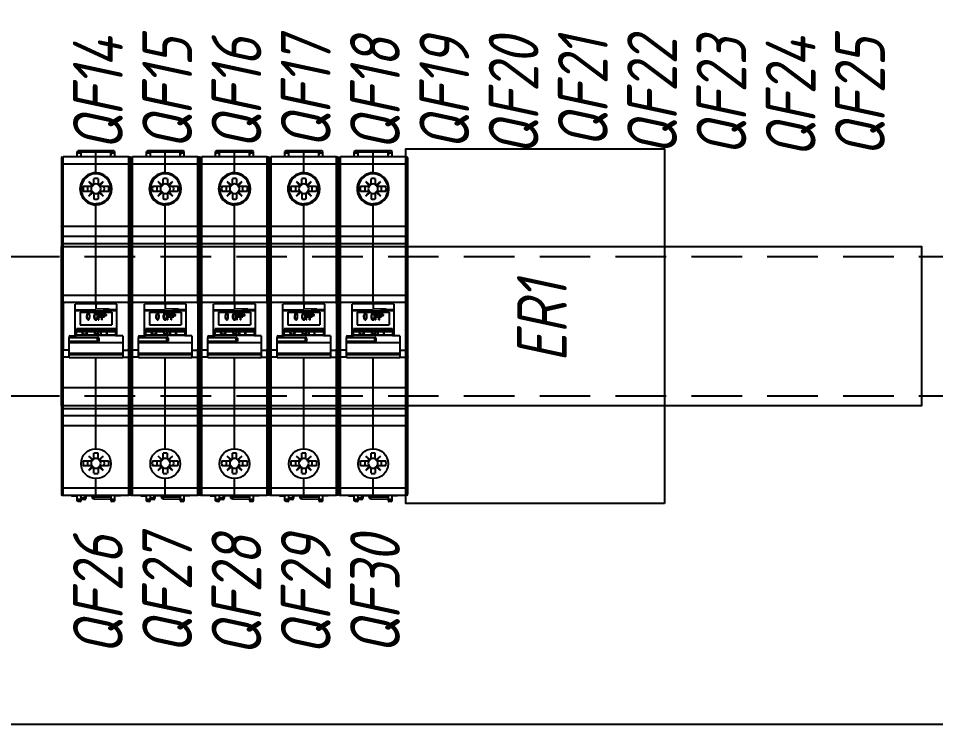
# Model space of a CAD drawing. Header units: millimetres. Extents: x -2573 to 1068, y -1220 to 2800.
# Drawn here: x 603.9 to 834.3, y 1840 to 2017.3 of the extents above; entities that cross this region are included whole.
import ezdxf
from ezdxf.enums import TextEntityAlignment as Align

# ---------------------------------------------------------------- set-up
doc = ezdxf.new("R2010")
doc.units = ezdxf.units.MM
doc.linetypes.add('DASHED', pattern=[19.05, 12.7, -6.35])
doc.layers.add('noprint', color=2, linetype='Continuous', true_color=0xffff00, plot=False)
doc.styles.add('textstyle65', font='', dxfattribs={"width": 0.8})
doc.styles.add('textstyle79', font='', dxfattribs={"width": 0.8})
doc.styles.add('textstyle80', font='', dxfattribs={"width": 0.8})
doc.styles.add('textstyle81', font='', dxfattribs={"width": 0.8})
doc.styles.add('textstyle82', font='', dxfattribs={"width": 0.8})
doc.styles.add('textstyle83', font='', dxfattribs={"width": 0.8})
doc.styles.add('textstyle84', font='', dxfattribs={"width": 0.8})
doc.styles.add('textstyle85', font='', dxfattribs={"width": 0.8})
doc.styles.add('textstyle86', font='', dxfattribs={"width": 0.8})
doc.styles.add('textstyle87', font='', dxfattribs={"width": 0.8})
doc.styles.add('textstyle88', font='', dxfattribs={"width": 0.8})
doc.styles.add('textstyle89', font='', dxfattribs={"width": 0.8})
doc.styles.add('textstyle90', font='', dxfattribs={"width": 0.8})
doc.styles.add('textstyle91', font='', dxfattribs={"width": 0.8})
doc.styles.add('textstyle92', font='', dxfattribs={"width": 0.8})
doc.styles.add('textstyle93', font='', dxfattribs={"width": 0.8})
doc.styles.add('textstyle94', font='', dxfattribs={"width": 0.8})
doc.styles.add('textstyle95', font='', dxfattribs={"width": 0.8})
doc.styles.get('textstyle65').set_extended_font_data('ISOCPEUR', italic=True)
doc.styles.get('textstyle79').set_extended_font_data('ISOCPEUR', italic=True)
doc.styles.get('textstyle80').set_extended_font_data('ISOCPEUR', italic=True)
doc.styles.get('textstyle81').set_extended_font_data('ISOCPEUR', italic=True)
doc.styles.get('textstyle82').set_extended_font_data('ISOCPEUR', italic=True)
doc.styles.get('textstyle83').set_extended_font_data('ISOCPEUR', italic=True)
doc.styles.get('textstyle84').set_extended_font_data('ISOCPEUR', italic=True)
doc.styles.get('textstyle85').set_extended_font_data('ISOCPEUR', italic=True)
doc.styles.get('textstyle86').set_extended_font_data('ISOCPEUR', italic=True)
doc.styles.get('textstyle87').set_extended_font_data('ISOCPEUR', italic=True)
doc.styles.get('textstyle88').set_extended_font_data('ISOCPEUR', italic=True)
doc.styles.get('textstyle89').set_extended_font_data('ISOCPEUR', italic=True)
doc.styles.get('textstyle90').set_extended_font_data('ISOCPEUR', italic=True)
doc.styles.get('textstyle91').set_extended_font_data('ISOCPEUR', italic=True)
doc.styles.get('textstyle92').set_extended_font_data('ISOCPEUR', italic=True)
doc.styles.get('textstyle93').set_extended_font_data('ISOCPEUR', italic=True)
doc.styles.get('textstyle94').set_extended_font_data('ISOCPEUR', italic=True)
doc.styles.get('textstyle95').set_extended_font_data('ISOCPEUR', italic=True)

# ---------------------------------------------------------------- blocks, each defined once
blk = doc.blocks.new('выключатель однополюсный')
at = {"color": 7, "linetype": 'Continuous'}
for p, q in [((-4.45, 3.36), (-4.75, 3.19)), ((-4.75, 1.86), (-4.75, 3.19)), ((-4.45, 2.86), (-4.75, 2.62)), ((-4.45, 2.86), (-4.45, 3.36)), ((4.45, 3.36), (-4.45, 3.36)), ((-4.45, 2.86), (-4.05, 2.86)), ((-3.75, 1.86), (-3.75, 3.06)), ((0, 1.86), (0, 3.36)), ((3.75, 1.86), (3.75, 3.36)), ((4.05, 2.86), (4.75, 2.86)), ((4.75, 3.19), (4.45, 3.36)), ((4.75, 1.86), (4.75, 3.19)), ((-8.7, 1.56), (-8.7, -34.03)), ((-8.5, 1.76), (-8.21, 1.76)), ((-8.21, -34.9), (-8.21, 1.86)), ((8.21, 1.86), (-8.21, 1.86)), ((0, -2.17), (0, 1.86)), ((8.21, -34.9), (8.21, 1.86)), ((8.5, 1.76), (8.21, 1.76)), ((8.7, -82.84), (8.7, 1.56)), ((0, -2.22), (0, -2.17)), ((0, -2.22), (0, -2.39)), ((-1.82, -4.32), (-0.9, -5.38)), ((-0.83, -5.18), (-1.82, -4.32)), ((-0.51, -5), (-0.51, -3.62)), ((0.52, -3.62), (0.52, -5)), ((1.82, -4.32), (0.83, -5.18)), ((0.9, -5.38), (1.82, -4.32)), ((-3.18, -5.49), (-1, -5.49)), ((-0.99, -6.79), (-3.18, -6.79)), ((-0.9, -6.9), (-1.82, -7.96)), ((-0.9, -5.38), (-0.8, -5.27)), ((-0.79, -7.01), (-0.9, -6.9)), ((0.8, -5.27), (0.9, -5.38)), ((0.9, -6.9), (0.8, -7.01)), ((1.82, -7.96), (0.9, -6.9)), ((1, -5.49), (3.19, -5.49)), ((3.19, -6.79), (1, -6.79)), ((-2.61, -9.13), (-2.37, -9.13)), ((-1.82, -7.96), (-0.81, -7.09)), ((-0.51, -7.28), (-0.51, -8.66)), ((0.52, -7.28), (0.52, -8.66)), ((0.83, -7.1), (1.82, -7.96)), ((0, -9.91), (-0.9, -9.97)), ((0, -9.99), (-0.62, -10.04)), ((0, -9.89), (0, -9.91)), ((0, -9.99), (0, -9.91)), ((0, -10.14), (0, -9.99)), ((0, -9.99), (0.8, -9.99)), ((0, -34.67), (0, -10.14)), ((1.38, -9.83), (0.93, -9.83)), ((-8.5, -15.64), (-8.21, -15.64)), ((8.21, -15.64), (-8.21, -15.64)), ((8.5, -15.64), (8.21, -15.64)), ((-8.5, -18.24), (-8.21, -18.24)), ((8.21, -18.14), (-8.21, -18.14)), ((8.5, -18.24), (8.21, -18.24)), ((-8.7, -47.25), (-8.7, -34.03)), ((-8.2, -46.37), (-8.2, -34.91)), ((0, -35.04), (-5.25, -35.07)), ((-5.25, -43.06), (-5.25, -35.07)), ((-5.25, -36.53), (0, -36.47)), ((-3.2, -36.51), (-3.2, -36.73)), ((-3.2, -36.73), (-3.2, -36.81)), ((-3.2, -36.81), (3.2, -36.81)), ((-3, -36.5), (-3, -36.81)), ((-2.3, -36.5), (-2.3, -36.81)), ((-2, -36.49), (-2, -36.81)), ((0, -34.67), (0, -36.47)), ((5.25, -35.07), (0, -35.04)), ((3.3, -36.33), (0, -36.29)), ((1.75, -36.81), (2, -36.68)), ((2, -36.68), (2, -36.81)), ((3.2, -36.33), (3.2, -36.73)), ((3.2, -36.73), (3.2, -36.81)), ((3.3, -36.52), (3.3, -36.33)), ((5.25, -36.54), (3.3, -36.52)), ((5.25, -43.06), (5.25, -35.07)), ((8.2, -34.91), (8.2, -46.37)), ((-4, -37.13), (4, -37.13)), ((-4, -37.13), (-4, -40.26)), ((-2.28, -37.77), (-2.3, -37.95)), ((-2.3, -38.36), (-2.3, -37.95)), ((-2.3, -38.27), (-2.28, -38.45)), ((-2.3, -38.36), (-2.28, -38.53)), ((-2.26, -37.67), (-2.28, -37.77)), ((-2.28, -38.45), (-2.26, -38.56)), ((-2.28, -38.53), (-2.28, -38.45)), ((-2.28, -38.53), (-2.26, -38.64)), ((-2.22, -37.52), (-2.26, -37.67)), ((-2.26, -38.56), (-2.22, -38.7)), ((-2.26, -38.64), (-2.26, -38.56)), ((-2.26, -38.64), (-2.22, -38.79)), ((-2.16, -37.41), (-2.22, -37.52)), ((-2.22, -38.7), (-2.16, -38.81)), ((-2.22, -38.79), (-2.22, -38.7)), ((-2.22, -38.79), (-2.16, -38.89)), ((-2.2, -37.99), (-2.18, -37.77)), ((-2.2, -38.07), (-2.18, -37.85)), ((-2.2, -38.24), (-2.2, -37.99)), ((-2.18, -38.45), (-2.2, -38.24)), ((-2.18, -37.77), (-2.1, -37.56)), ((-2.18, -37.85), (-2.1, -37.64)), ((-2.18, -37.85), (-2.18, -37.77)), ((-2.1, -38.67), (-2.18, -38.45)), ((-2.06, -37.31), (-2.16, -37.41)), ((-2.16, -38.81), (-2.06, -38.92)), ((-2.16, -38.89), (-2.16, -38.81)), ((-2.16, -38.89), (-2.06, -39)), ((-2.1, -37.56), (-2.03, -37.49)), ((-2.1, -37.64), (-2.1, -37.56)), ((-2.1, -37.64), (-2.03, -37.57)), ((-2.03, -38.74), (-2.1, -38.67)), ((-1.93, -37.27), (-2.06, -37.31)), ((-2.06, -38.92), (-1.93, -38.95)), ((-2.06, -39), (-2.06, -38.92)), ((-2.06, -39), (-1.93, -39.04)), ((-2.03, -37.49), (-1.93, -37.45)), ((-2.03, -37.57), (-2.03, -37.49)), ((-2.03, -37.57), (-1.93, -37.53)), ((-1.93, -38.78), (-2.03, -38.74)), ((-1.81, -37.31), (-1.93, -37.27)), ((-1.93, -37.45), (-1.83, -37.49)), ((-1.93, -37.53), (-1.93, -37.45)), ((-1.93, -37.53), (-1.83, -37.57)), ((-1.83, -38.74), (-1.93, -38.78)), ((-1.93, -38.95), (-1.81, -38.92)), ((-1.93, -39.04), (-1.93, -38.95)), ((-1.93, -39.04), (-1.81, -39)), ((-1.83, -37.49), (-1.77, -37.56)), ((-1.83, -37.57), (-1.83, -37.49)), ((-1.83, -37.57), (-1.77, -37.64)), ((-1.77, -38.67), (-1.83, -38.74)), ((-1.71, -37.41), (-1.81, -37.31)), ((-1.81, -38.92), (-1.71, -38.81)), ((-1.81, -39), (-1.71, -38.89)), ((-1.81, -39), (-1.81, -38.92)), ((-1.77, -37.56), (-1.69, -37.77)), ((-1.77, -37.64), (-1.77, -37.56)), ((-1.77, -37.64), (-1.69, -37.85)), ((-1.69, -38.45), (-1.77, -38.67)), ((-1.65, -37.52), (-1.71, -37.41)), ((-1.71, -38.81), (-1.65, -38.7)), ((-1.71, -38.89), (-1.65, -38.79)), ((-1.71, -38.89), (-1.71, -38.81)), ((-1.69, -37.77), (-1.67, -37.99)), ((-1.69, -37.85), (-1.69, -37.77)), ((-1.69, -37.85), (-1.67, -38.07)), ((-1.67, -38.24), (-1.69, -38.45)), ((-1.67, -37.99), (-1.67, -38.24)), ((-1.61, -37.67), (-1.65, -37.52)), ((-1.65, -38.7), (-1.61, -38.56)), ((-1.65, -38.79), (-1.61, -38.64)), ((-1.65, -38.79), (-1.65, -38.7)), ((-1.59, -37.77), (-1.61, -37.67)), ((-1.61, -38.56), (-1.59, -38.45)), ((-1.61, -38.64), (-1.59, -38.53)), ((-1.61, -38.64), (-1.61, -38.56)), ((-1.57, -37.95), (-1.59, -37.77)), ((-1.59, -38.45), (-1.57, -38.27)), ((-1.59, -38.53), (-1.57, -38.36)), ((-1.59, -38.53), (-1.59, -38.45)), ((-1.57, -38.36), (-1.57, -37.95)), ((-0.4, -37.67), (-0.42, -37.84)), ((-0.42, -38.46), (-0.42, -37.84)), ((-0.42, -38.38), (-0.4, -38.56)), ((-0.42, -38.46), (-0.4, -38.64)), ((-0.36, -37.52), (-0.4, -37.67)), ((-0.4, -38.64), (-0.4, -38.56)), ((-0.4, -38.56), (-0.36, -38.7)), ((-0.4, -38.64), (-0.36, -38.79)), ((-0.28, -37.38), (-0.36, -37.52)), ((-0.36, -38.79), (-0.36, -38.7)), ((-0.36, -38.7), (-0.28, -38.85)), ((-0.36, -38.79), (-0.28, -38.93)), ((-0.3, -37.84), (-0.28, -37.7)), ((-0.3, -37.93), (-0.28, -37.78)), ((-0.3, -38.38), (-0.3, -37.84)), ((-0.28, -38.53), (-0.3, -38.38)), ((-0.2, -37.31), (-0.28, -37.38)), ((-0.28, -37.7), (-0.24, -37.59)), ((-0.28, -37.78), (-0.24, -37.68)), ((-0.28, -37.78), (-0.28, -37.7)), ((-0.24, -38.63), (-0.28, -38.53)), ((-0.28, -38.93), (-0.28, -38.85)), ((-0.28, -38.85), (-0.2, -38.92)), ((-0.28, -38.93), (-0.2, -39)), ((-0.24, -37.59), (-0.18, -37.52)), ((-0.24, -37.68), (-0.24, -37.59)), ((-0.24, -37.68), (-0.18, -37.6)), ((-0.18, -38.7), (-0.24, -38.63)), ((-0.1, -37.27), (-0.2, -37.31)), ((-0.2, -39), (-0.2, -38.92)), ((-0.2, -38.92), (-0.1, -38.95)), ((-0.2, -39), (-0.1, -39.04)), ((-0.18, -37.52), (-0.1, -37.49)), ((-0.18, -37.6), (-0.18, -37.52)), ((-0.18, -37.6), (-0.1, -37.57)), ((-0.1, -38.74), (-0.18, -38.7)), ((0.07, -37.27), (-0.1, -37.27)), ((-0.1, -37.57), (-0.1, -37.49)), ((-0.1, -37.49), (0.07, -37.49)), ((-0.1, -37.57), (0.07, -37.57)), ((0.07, -38.74), (-0.1, -38.74)), ((-0.1, -39.04), (-0.1, -38.95)), ((-0.1, -38.95), (0.07, -38.95)), ((-0.1, -39.04), (0.07, -39.04)), ((0.17, -37.31), (0.07, -37.27)), ((0.07, -37.57), (0.07, -37.49)), ((0.07, -37.49), (0.15, -37.52)), ((0.07, -37.57), (0.15, -37.6)), ((0.15, -38.7), (0.07, -38.74)), ((0.07, -38.95), (0.17, -38.92)), ((0.07, -39.04), (0.07, -38.95)), ((0.07, -39.04), (0.17, -39)), ((0.15, -37.6), (0.15, -37.52)), ((0.15, -37.52), (0.21, -37.59)), ((0.15, -37.6), (0.21, -37.68)), ((0.21, -38.63), (0.15, -38.7)), ((0.25, -37.38), (0.17, -37.31)), ((0.17, -38.92), (0.25, -38.85)), ((0.17, -39), (0.17, -38.92)), ((0.17, -39), (0.25, -38.93)), ((0.21, -37.68), (0.21, -37.59)), ((0.21, -37.59), (0.25, -37.7)), ((0.21, -37.68), (0.25, -37.78)), ((0.25, -38.53), (0.21, -38.63)), ((0.33, -37.52), (0.25, -37.38)), ((0.25, -37.7), (0.27, -37.84)), ((0.25, -37.78), (0.25, -37.7)), ((0.25, -37.78), (0.27, -37.93)), ((0.27, -38.38), (0.25, -38.53)), ((0.25, -38.85), (0.33, -38.7)), ((0.25, -38.93), (0.33, -38.79)), ((0.25, -38.93), (0.25, -38.85)), ((0.27, -37.84), (0.27, -38.38)), ((0.37, -37.67), (0.33, -37.52)), ((0.33, -38.7), (0.37, -38.56)), ((0.33, -38.79), (0.37, -38.64)), ((0.33, -38.79), (0.33, -38.7)), ((0.39, -37.84), (0.37, -37.67)), ((0.37, -38.56), (0.39, -38.38)), ((0.37, -38.64), (0.39, -38.46)), ((0.37, -38.64), (0.37, -38.56)), ((0.39, -38.46), (0.39, -37.84)), ((0.56, -39.04), (0.56, -37.27)), ((1.29, -37.27), (0.56, -37.27)), ((0.56, -38.95), (0.68, -38.95)), ((0.56, -39.04), (0.68, -39.04)), ((0.68, -37.95), (0.68, -37.49)), ((0.68, -37.49), (1.29, -37.49)), ((0.68, -37.57), (1.29, -37.57)), ((1.21, -37.95), (0.68, -37.95)), ((0.68, -39.04), (0.68, -38.17)), ((0.68, -38.17), (1.21, -38.17)), ((0.68, -38.25), (1.21, -38.25)), ((1.21, -38.25), (1.21, -37.95)), ((1.29, -37.57), (1.29, -37.27)), ((1.46, -39.04), (1.46, -37.27)), ((2.19, -37.27), (1.46, -37.27)), ((1.46, -38.95), (1.58, -38.95)), ((1.46, -39.04), (1.58, -39.04)), ((1.58, -37.95), (1.58, -37.49)), ((1.58, -37.49), (2.19, -37.49)), ((1.58, -37.57), (2.19, -37.57)), ((2.11, -37.95), (1.58, -37.95)), ((1.58, -39.04), (1.58, -38.17)), ((1.58, -38.17), (2.11, -38.17)), ((1.58, -38.25), (2.11, -38.25)), ((2.11, -38.25), (2.11, -37.95)), ((2.19, -37.57), (2.19, -37.27)), ((4, -37.13), (4, -40.26)), ((-4.9, -42), (-4.9, -41.27)), ((-4, -40.26), (4, -40.26)), ((4.9, -42), (4.9, -41.27)), ((-6.55, -43.06), (-6.7, -43.13)), ((-6.7, -43.13), (-6.7, -43.43)), ((-6.7, -43.43), (0.4, -43.43)), ((-6.7, -48.57), (-6.7, -43.43)), ((-6.55, -43.06), (-4.9, -43.06)), ((-4.9, -42), (-3.51, -42)), ((-4.9, -42.86), (-4.9, -42)), ((4.9, -42.86), (-4.9, -42.86)), ((-4.9, -43.06), (-4.9, -42.86)), ((-3.51, -42), (-3.51, -42.36)), ((-3.51, -42.05), (-3.31, -42.05)), ((-3.31, -42), (-2.41, -42)), ((-3.31, -42.36), (-3.31, -42)), ((-3.31, -42.36), (-3.31, -42.51)), ((-2.41, -42), (-2.41, -42.36)), ((-2.41, -42.05), (-2.21, -42.05)), ((-2.41, -42.36), (-2.41, -42.51)), ((-2.21, -42), (-0.41, -42)), ((-2.21, -42.36), (-2.21, -42)), ((-0.41, -42), (-0.41, -42.36)), ((-0.41, -42.05), (-0.21, -42.05)), ((-0.21, -42), (0.39, -42)), ((-0.21, -42.36), (-0.21, -42)), ((-0.21, -42.36), (-0.21, -42.51)), ((0.39, -42), (0.39, -42.36)), ((0.39, -42.05), (0.59, -42.05)), ((0.39, -42.36), (0.39, -42.51)), ((0.59, -42), (1.1, -42)), ((0.59, -42.36), (0.59, -42)), ((0.7, -43.66), (0.7, -44.36)), ((1.1, -42), (1.1, -42.67)), ((1.1, -42.05), (1.3, -42.05)), ((1.1, -42.67), (1.3, -42.67)), ((1.3, -42), (2.6, -42)), ((1.3, -42.67), (1.3, -42)), ((2.6, -42), (2.6, -42.67)), ((2.6, -42.05), (2.8, -42.05)), ((2.6, -42.67), (2.8, -42.67)), ((2.8, -42.67), (2.8, -42)), ((2.8, -42), (4.9, -42)), ((4.9, -42), (4.9, -42.86)), ((4.9, -42.86), (4.9, -43.06)), ((6.7, -43.06), (4.9, -43.06)), ((6.7, -43.06), (6.7, -48.57)), ((-6.7, -44.58), (0.4, -44.58)), ((-8.7, -47.25), (-8.7, -82.84)), ((-8.21, -83.14), (-8.21, -46.38)), ((8.21, -83.14), (8.21, -46.38)), ((6.7, -48.57), (-6.7, -48.57)), ((0, -71.39), (0, -48.57)), ((-8.5, -56.04), (-8.21, -56.04)), ((8.21, -56.14), (-8.21, -56.14)), ((8.5, -56.04), (8.21, -56.04)), ((-8.5, -63.04), (-8.21, -63.04)), ((8.21, -63.14), (-8.21, -63.14)), ((8.5, -63.04), (8.21, -63.04)), ((-8.5, -65.64), (-8.21, -65.64)), ((8.21, -65.64), (-8.21, -65.64)), ((8.5, -65.64), (8.21, -65.64)), ((-0.83, -74.08), (-1.82, -73.22)), ((-1.82, -73.22), (-0.9, -74.28)), ((-0.51, -73.9), (-0.51, -72.52)), ((0.52, -73.9), (0.52, -72.52)), ((1.82, -73.22), (0.81, -74.09)), ((0.9, -74.28), (1.82, -73.22)), ((-3.19, -74.39), (-0.99, -74.39)), ((-0.99, -75.69), (-3.19, -75.69)), ((-0.9, -75.8), (-1.82, -76.86)), ((-1.82, -76.86), (-0.83, -76)), ((-0.9, -74.28), (-0.8, -74.17)), ((-0.8, -75.91), (-0.9, -75.8)), ((0.79, -74.17), (0.9, -74.28)), ((0.9, -75.8), (0.8, -75.9)), ((0.83, -76), (1.82, -76.86)), ((1.82, -76.86), (0.9, -75.8)), ((0.99, -74.39), (3.18, -74.39)), ((3.18, -75.69), (1, -75.69)), ((-0.51, -77.56), (-0.51, -76.18)), ((0.52, -76.17), (0.52, -77.56)), ((0, -83.14), (0, -78.89)), ((-8.5, -83.04), (-8.21, -83.04)), ((8.21, -83.14), (-8.21, -83.14)), ((-6.15, -83.24), (-6.15, -83.14)), ((-6.15, -83.24), (-4.75, -83.24)), ((-4.75, -84.47), (-4.75, -83.14)), ((-4.45, -84.14), (-4.75, -83.89)), ((-4.45, -84.64), (-4.75, -84.47)), ((-4.05, -84.14), (-4.45, -84.14)), ((-4.45, -84.64), (-4.45, -84.14)), ((-4.05, -84.64), (-4.45, -84.64)), ((-3.75, -84.34), (-3.75, -83.14)), ((-2.88, -84.12), (-3.75, -84.13)), ((-2.58, -83.14), (-2.58, -83.82)), ((-1.04, -83.24), (-2.58, -83.24)), ((-1.04, -83.14), (-1.04, -83.45)), ((-0.37, -83.95), (3.75, -84.02)), ((3.75, -83.14), (3.75, -84.34)), ((4.45, -84.14), (4.05, -84.14)), ((4.45, -84.64), (4.05, -84.64)), ((4.45, -84.14), (4.75, -83.89)), ((4.45, -84.64), (4.45, -84.14)), ((4.45, -84.64), (4.75, -84.47)), ((4.75, -84.47), (4.75, -83.14)), ((6.15, -83.24), (4.75, -83.24)), ((6.15, -83.24), (6.15, -83.14)), ((8.5, -83.04), (8.21, -83.04))]:
    blk.add_line(p, q, dxfattribs=at)
at = {"color": 9, "linetype": 'Continuous', "true_color": 0xc0c0c0}
for p, q in [((-4.05, 2.86), (-4.05, 3.36)), ((3.75, 3.06), (-3.75, 3.06)), ((4.05, 3.36), (4.05, 2.86)), ((-8.5, 1.76), (-8.5, -34.18)), ((8.21, 0), (-8.21, 0)), ((8.5, -34.18), (8.5, 1.76)), ((-8.5, -0.01), (-8.21, -0.01)), ((0, -2.21), (-0.35, -2.21)), ((8.5, -0.01), (8.21, -0.01)), ((-1.77, -9.64), (-1.88, -9.64)), ((-1.29, -9.87), (-1.36, -9.87)), ((0.19, -10.05), (0, -10.05)), ((-8.5, -19.94), (-8.21, -19.94)), ((8.21, -19.93), (-8.21, -19.93)), ((8.5, -19.94), (8.21, -19.94)), ((-8.5, -32.91), (-8.21, -32.91)), ((8.21, -32.9), (-8.21, -32.9)), ((8.5, -32.91), (8.21, -32.91)), ((-8.25, -34.76), (-8.21, -34.76)), ((8.21, -34.67), (-8.21, -34.67)), ((-5.25, -36.73), (-3.2, -36.73)), ((-2.19, -36.5), (-2.19, -36.81)), ((3.2, -36.73), (5.25, -36.73)), ((8.25, -34.76), (8.21, -34.76)), ((-8.5, -41.6), (-8.5, -39.68)), ((4.9, -41.27), (-4.9, -41.27)), ((4.9, -41.73), (-4.9, -41.73)), ((4.9, -41.95), (-4.9, -41.95)), ((4.9, -42.94), (-4.9, -42.94)), ((0.4, -44.58), (0.4, -43.43)), ((-6.7, -44.35), (0.4, -44.35)), ((6.7, -44.8), (-6.7, -44.8)), ((-8.5, -47.09), (-8.5, -83.04)), ((-8.5, -48.37), (-8.21, -48.37)), ((-8.25, -46.52), (-8.21, -46.52)), ((-6.7, -46.61), (-8.21, -46.61)), ((-6.7, -48.37), (-8.21, -48.37)), ((6.7, -47.5), (-6.7, -47.5)), ((6.7, -47.84), (-6.7, -47.84)), ((6.7, -46.61), (8.21, -46.61)), ((6.7, -48.37), (8.21, -48.37)), ((8.25, -46.52), (8.21, -46.52)), ((8.5, -48.37), (8.21, -48.37)), ((8.5, -83.04), (8.5, -47.09)), ((-8.5, -61.34), (-8.21, -61.34)), ((8.21, -61.35), (-8.21, -61.35)), ((8.5, -61.34), (8.21, -61.34)), ((-8.5, -81.27), (-8.21, -81.27)), ((8.21, -81.28), (-8.21, -81.28)), ((8.5, -81.27), (8.21, -81.27)), ((-5.85, -83.24), (-5.85, -83.14)), ((-4.05, -84.64), (-4.05, -84.14)), ((-2.88, -83.82), (-3.75, -83.83)), ((-2.88, -83.14), (-2.88, -83.82)), ((-2.88, -83.82), (-2.58, -83.82)), ((-2.88, -84.12), (-2.88, -83.82)), ((-2.2, -83.24), (-2.2, -83.14)), ((-0.8, -83.45), (-1.04, -83.45)), ((-0.8, -83.14), (-0.8, -83.45)), ((-0.8, -83.45), (3.75, -83.52)), ((4.05, -84.14), (4.05, -84.64)), ((5.85, -83.24), (5.85, -83.14))]:
    blk.add_line(p, q, dxfattribs=at)
at = {"color": 7, "linetype": 'Continuous'}
for points in [[(-1.76, -9.62), (-1.79, -9.6), (-1.83, -9.58), (-1.86, -9.56), (-1.88, -9.54), (-1.91, -9.52), (-1.93, -9.5), (-1.95, -9.49), (-1.97, -9.48), (-1.98, -9.46), (-2, -9.45), (-2.01, -9.44), (-2.02, -9.44), (-2.02, -9.43), (-2.03, -9.43), (-2.03, -9.43)], [(-1.24, -9.87), (-1.3, -9.84), (-1.36, -9.82), (-1.42, -9.79), (-1.48, -9.77), (-1.53, -9.74), (-1.58, -9.72), (-1.63, -9.69), (-1.68, -9.67), (-1.72, -9.64), (-1.76, -9.62)], [(-1.09, -9.92), (-1.17, -9.89), (-1.24, -9.87)], [(0, -10.09), (-0.09, -10.09), (-0.2, -10.09), (-0.3, -10.08), (-0.4, -10.07), (-0.5, -10.05), (-0.6, -10.04), (-0.69, -10.02), (-0.78, -10), (-0.86, -9.98), (-0.94, -9.96), (-1.02, -9.94), (-1.09, -9.92)], [(-8.67, -39.19), (-8.64, -39.25), (-8.58, -39.4), (-8.53, -39.56), (-8.49, -39.71), (-8.46, -39.87), (-8.44, -40.02), (-8.42, -40.18), (-8.41, -40.33), (-8.4, -40.49), (-8.4, -40.64)], [(-8.4, -40.64), (-8.4, -40.78), (-8.41, -40.94), (-8.42, -41.1), (-8.44, -41.26), (-8.46, -41.41), (-8.49, -41.57), (-8.53, -41.72), (-8.58, -41.87), (-8.64, -42.03), (-8.67, -42.09)], [(-1.04, -83.45), (-1.04, -83.47), (-1.04, -83.52), (-1.02, -83.57), (-1, -83.62), (-0.98, -83.67), (-0.94, -83.72), (-0.9, -83.76), (-0.85, -83.8), (-0.8, -83.84), (-0.74, -83.87), (-0.68, -83.9), (-0.61, -83.92), (-0.54, -83.94), (-0.47, -83.95), (-0.39, -83.95), (-0.37, -83.95)]]:
    blk.add_lwpolyline(points, dxfattribs=at)
blk.add_circle((0, -75.14), 3.75, dxfattribs=at)
for centre, radius, start, end in [((-4.05, 3.06), 0.3, 0, 90), ((-8.5, 1.56), 0.2, 90, 180), ((-8.5, 1.56), 0.2, 98.0214, 100.1321), ((8.5, 1.56), 0.2, 0, 90), ((0, -6.14), 3.75, 270, 237.5106), ((0, -6.14), 2.58, 78.463, 101.537), ((0, -6.14), 3.25, 168.463, 191.537), ((0, -6.14), 2.12, 162.1391, 197.8609), ((0, -6.14), 1.22, 147.8061, 180), ((0, -6.14), 1.22, 180, 212.1939), ((-1, -5.29), 0.2, 270, 45.4387), ((-0.99, -6.99), 0.2, 313.0821, 90), ((-0.71, -5), 0.2, 225.4387, 0), ((0, -6.14), 1.22, 65.0308, 114.9692), ((0.72, -5), 0.2, 180, 314.427), ((1, -5.29), 0.2, 134.427, 270), ((1, -6.99), 0.2, 90, 225.573), ((0, -6.14), 1.22, 327.8061, 32.1939), ((0, -6.14), 2.12, 342.1391, 17.8609), ((0, -6.14), 3.25, 348.4677, 11.5323), ((-0.71, -7.28), 0.2, 0, 133.0821), ((0, -6.14), 1.22, 245.0308, 294.9692), ((0, -6.14), 2.58, 258.463, 281.537), ((0.72, -7.28), 0.2, 45.573, 180), ((0, -6.14), 3.75, 237.5102, 270), ((-8.5, -18.44), 0.2, 90, 180), ((8.5, -18.44), 0.2, 0, 90), ((-8.5, -55.84), 0.2, 180, 270), ((8.5, -55.84), 0.2, 270, 0), ((-8.5, -62.84), 0.2, 180, 270), ((8.5, -62.84), 0.2, 270, 0), ((0, -75.04), 2.58, 78.463, 101.537), ((0, -75.04), 3.25, 168.4677, 191.5323), ((0, -75.04), 2.12, 162.1391, 197.8609), ((0, -75.04), 1.22, 147.8061, 212.1939), ((-0.99, -74.19), 0.2, 270, 45.573), ((-0.99, -75.89), 0.2, 314.427, 90), ((-0.71, -73.9), 0.2, 225.573, 0), ((-0.71, -76.18), 0.2, 0, 134.427), ((0, -75.04), 1.22, 65.0308, 114.9692), ((0.72, -73.9), 0.2, 180, 313.0821), ((0.72, -76.17), 0.2, 45.4387, 180), ((0.99, -74.19), 0.2, 133.0821, 270), ((1, -75.89), 0.2, 90, 225.4387), ((0, -75.04), 1.22, 0, 32.1939), ((0, -75.04), 1.22, 327.8061, 0), ((0, -75.04), 2.12, 342.1391, 17.8609), ((0, -75.04), 3.25, 348.463, 11.537), ((0, -75.04), 1.22, 245.0308, 294.9692), ((0, -75.04), 2.58, 258.463, 281.537), ((-8.5, -82.84), 0.2, 180, 270), ((8.5, -82.84), 0.2, 270, 0), ((-4.05, -84.34), 0.3, 270, 0), ((-2.88, -83.82), 0.3, 270.5773, 0.0001), ((4.05, -84.34), 0.3, 180, 270)]:
    blk.add_arc(centre, radius, start, end, dxfattribs=at)
at = {"color": 9, "linetype": 'Continuous', "true_color": 0xc0c0c0}
for centre, radius, start, end in [((-0.04, -6.65), 3.43, 248.4437, 251.0613), ((0.02, -6.38), 3.71, 269.0949, 269.6269), ((-11.97, -40.58), 3.63, 25.1846, 25.5893), ((-11.97, -40.7), 3.63, 334.4106, 334.8154)]:
    blk.add_arc(centre, radius, start, end, dxfattribs=at)
at = {"color": 7, "linetype": 'Continuous'}
for centre, major_axis, ratio, start_param, end_param in [((-4.05, 2.44), (0, 0.424), 0.707107, 4.712389, 6.283185), ((4.05, 2.44), (0, -0.424), 0.707107, 3.141593, 4.712389), ((0, -6.16), (-0.96, 3.84), 0.999989, 6.039123, 8.647871), ((0, -6.16), (0, 4.02), 0.99999, 0, 3.141593), ((0, -6.16), (0, 3.98), 0.999992, 3.141593, 6.283185), ((0, -6.16), (0.49, 3.9), 0.999992, 3.81872, 6.407149), ((-0.01, -6.5), (0.08, 3.61), 0.995002, 2.648644, 2.797291), ((0.4, -43.66), (-0.3, 0), 0.762405, 3.141593, 4.712389), ((0.4, -44.36), (-0.3, 0), 0.701661, 1.570796, 3.141593), ((-4.05, -83.72), (0, 0.424), 0.707107, 3.141593, 4.712389), ((4.05, -83.72), (0, -0.424), 0.707107, 4.712389, 6.283185)]:
    blk.add_ellipse(centre, major_axis=major_axis, ratio=ratio, start_param=start_param, end_param=end_param, dxfattribs=at)
at = {"color": 9, "linetype": 'Continuous', "true_color": 0xc0c0c0}
for points, knots in [([(-8.7, -0.02), (-8.7, -0.02), (-8.7, -0.02), (-8.7, -0.02), (-8.69, -0.02), (-8.68, -0.01), (-8.66, -0.01), (-8.64, -0.01), (-8.61, -0.01), (-8.58, -0.01), (-8.54, -0.01), (-8.51, -0.01), (-8.5, -0.01)], [0, 0, 0, 0, 0.008294, 0.024077, 0.048626, 0.082035, 0.174467, 0.298258, 0.448803, 0.620399, 0.806492, 1, 1, 1, 1]), ([(8.7, -0.02), (8.7, -0.02), (8.7, -0.02), (8.7, -0.02), (8.69, -0.02), (8.68, -0.01), (8.66, -0.01), (8.64, -0.01), (8.61, -0.01), (8.58, -0.01), (8.54, -0.01), (8.51, -0.01), (8.5, -0.01)], [0, 0, 0, 0, 0.008294, 0.024077, 0.048626, 0.082035, 0.174467, 0.298258, 0.448803, 0.620399, 0.806492, 1, 1, 1, 1]), ([(-2.03, -9.43), (-2.04, -9.42), (-2.05, -9.41), (-2.07, -9.39), (-2.09, -9.37), (-2.1, -9.36), (-2.11, -9.35), (-2.11, -9.34), (-2.11, -9.33), (-2.11, -9.33), (-2.11, -9.33), (-2.1, -9.33), (-2.1, -9.33), (-2.1, -9.33)], [0, 0, 0, 0, 0.240117, 0.4434, 0.609549, 0.738805, 0.832444, 0.867128, 0.895132, 0.918769, 0.941698, 0.967862, 1, 1, 1, 1]), ([(-2.1, -9.33), (-2.1, -9.33), (-2.09, -9.33), (-2.07, -9.33), (-2.05, -9.34), (-2.01, -9.35), (-1.97, -9.37), (-1.91, -9.39), (-1.82, -9.43), (-1.75, -9.46), (-1.7, -9.48)], [0, 0, 0, 0, 0.019291, 0.044246, 0.111993, 0.203835, 0.319392, 0.457899, 0.618335, 1, 1, 1, 1]), ([(-1.3, -9.84), (-1.39, -9.81), (-1.54, -9.74), (-1.74, -9.63), (-1.89, -9.54), (-1.98, -9.47), (-2.01, -9.44), (-2.03, -9.43)], [0, 0, 0, 0, 0.31596, 0.595391, 0.826826, 0.921237, 1, 1, 1, 1]), ([(-0.03, -10.09), (-0.23, -10.09), (-0.61, -10.05), (-0.98, -9.96), (-1.16, -9.9)], [0, 0, 0, 0, 0.512397, 1, 1, 1, 1]), ([(-8.7, -19.96), (-8.7, -19.96), (-8.7, -19.96), (-8.7, -19.96), (-8.69, -19.96), (-8.68, -19.95), (-8.66, -19.95), (-8.64, -19.95), (-8.61, -19.95), (-8.56, -19.94), (-8.53, -19.94), (-8.5, -19.94)], [0, 0, 0, 0, 0.011049, 0.028326, 0.053708, 0.087568, 0.180168, 0.303483, 0.4531, 0.623445, 1, 1, 1, 1]), ([(8.7, -19.96), (8.7, -19.96), (8.7, -19.96), (8.7, -19.96), (8.69, -19.96), (8.68, -19.95), (8.66, -19.95), (8.64, -19.95), (8.61, -19.95), (8.56, -19.94), (8.53, -19.94), (8.5, -19.94)], [0, 0, 0, 0, 0.011049, 0.028325, 0.053709, 0.087567, 0.180169, 0.303485, 0.4531, 0.623446, 1, 1, 1, 1]), ([(-8.7, -32.92), (-8.7, -32.92), (-8.7, -32.91), (-8.7, -32.91), (-8.69, -32.91), (-8.68, -32.91), (-8.68, -32.91), (-8.67, -32.91), (-8.65, -32.91), (-8.64, -32.91), (-8.61, -32.91), (-8.58, -32.91), (-8.54, -32.91), (-8.51, -32.91), (-8.5, -32.91)], [0, 0, 0, 0, 0.006112, 0.020951, 0.045011, 0.078174, 0.120154, 0.170571, 0.228947, 0.294727, 0.44592, 0.618366, 0.805443, 1, 1, 1, 1]), ([(8.7, -32.92), (8.7, -32.92), (8.7, -32.91), (8.7, -32.91), (8.69, -32.91), (8.68, -32.91), (8.68, -32.91), (8.67, -32.91), (8.65, -32.91), (8.64, -32.91), (8.61, -32.91), (8.58, -32.91), (8.54, -32.91), (8.51, -32.91), (8.5, -32.91)], [0, 0, 0, 0, 0.006113, 0.020951, 0.045012, 0.078173, 0.120154, 0.170572, 0.228946, 0.294729, 0.44592, 0.618367, 0.805444, 1, 1, 1, 1]), ([(-8.69, -39.03), (-8.66, -39.09), (-8.61, -39.21), (-8.55, -39.39), (-8.49, -39.58), (-8.45, -39.78), (-8.42, -39.98), (-8.39, -40.27), (-8.39, -40.49), (-8.39, -40.64)], [0, 0, 0, 0, 0.113595, 0.22929, 0.348496, 0.47193, 0.599594, 0.730886, 1, 1, 1, 1]), ([(-8.39, -40.64), (-8.39, -40.79), (-8.39, -41.01), (-8.42, -41.3), (-8.45, -41.5), (-8.49, -41.7), (-8.55, -41.89), (-8.61, -42.07), (-8.66, -42.19), (-8.69, -42.24)], [0, 0, 0, 0, 0.269114, 0.400406, 0.52807, 0.651504, 0.77071, 0.886405, 1, 1, 1, 1]), ([(0.69, -44.42), (0.68, -44.42), (0.67, -44.41), (0.65, -44.39), (0.61, -44.38), (0.56, -44.36), (0.49, -44.35), (0.43, -44.35), (0.4, -44.35)], [0, 0, 0, 0, 0.077213, 0.170417, 0.279785, 0.404096, 0.688251, 1, 1, 1, 1]), ([(-8.7, -48.36), (-8.7, -48.36), (-8.7, -48.36), (-8.7, -48.36), (-8.69, -48.37), (-8.68, -48.37), (-8.68, -48.37), (-8.67, -48.37), (-8.65, -48.37), (-8.64, -48.37), (-8.61, -48.37), (-8.58, -48.37), (-8.54, -48.37), (-8.51, -48.37), (-8.5, -48.37)], [0, 0, 0, 0, 0.006112, 0.020951, 0.045011, 0.078174, 0.120154, 0.170571, 0.228947, 0.294727, 0.44592, 0.618366, 0.805443, 1, 1, 1, 1]), ([(8.7, -48.36), (8.7, -48.36), (8.7, -48.36), (8.7, -48.36), (8.69, -48.37), (8.68, -48.37), (8.68, -48.37), (8.67, -48.37), (8.65, -48.37), (8.64, -48.37), (8.61, -48.37), (8.58, -48.37), (8.54, -48.37), (8.51, -48.37), (8.5, -48.37)], [0, 0, 0, 0, 0.006112, 0.020951, 0.045012, 0.078174, 0.120154, 0.170571, 0.228948, 0.294727, 0.44592, 0.618366, 0.805443, 1, 1, 1, 1]), ([(-8.7, -61.32), (-8.7, -61.32), (-8.7, -61.32), (-8.7, -61.32), (-8.69, -61.32), (-8.68, -61.33), (-8.66, -61.33), (-8.64, -61.33), (-8.61, -61.33), (-8.56, -61.34), (-8.53, -61.34), (-8.5, -61.34)], [0, 0, 0, 0, 0.011071, 0.028361, 0.053751, 0.087615, 0.180217, 0.303528, 0.453137, 0.623472, 1, 1, 1, 1]), ([(8.7, -61.32), (8.7, -61.32), (8.7, -61.32), (8.7, -61.32), (8.69, -61.32), (8.68, -61.33), (8.66, -61.33), (8.64, -61.33), (8.61, -61.33), (8.56, -61.34), (8.53, -61.34), (8.5, -61.34)], [0, 0, 0, 0, 0.011071, 0.028361, 0.053751, 0.087615, 0.180217, 0.303529, 0.453137, 0.623472, 1, 1, 1, 1]), ([(-8.7, -81.26), (-8.7, -81.26), (-8.7, -81.26), (-8.7, -81.26), (-8.69, -81.26), (-8.68, -81.26), (-8.66, -81.27), (-8.64, -81.27), (-8.61, -81.27), (-8.58, -81.27), (-8.54, -81.27), (-8.51, -81.27), (-8.5, -81.27)], [0, 0, 0, 0, 0.008294, 0.024077, 0.048626, 0.082035, 0.174467, 0.298258, 0.448803, 0.620399, 0.806492, 1, 1, 1, 1]), ([(8.7, -81.26), (8.7, -81.26), (8.7, -81.26), (8.7, -81.26), (8.69, -81.26), (8.68, -81.26), (8.66, -81.27), (8.64, -81.27), (8.61, -81.27), (8.58, -81.27), (8.54, -81.27), (8.51, -81.27), (8.5, -81.27)], [0, 0, 0, 0, 0.008294, 0.024077, 0.048626, 0.082035, 0.174467, 0.298258, 0.448803, 0.620399, 0.806493, 1, 1, 1, 1]), ([(-0.8, -83.45), (-0.8, -83.48), (-0.79, -83.56), (-0.76, -83.66), (-0.71, -83.75), (-0.66, -83.83), (-0.59, -83.88), (-0.52, -83.92), (-0.45, -83.95), (-0.4, -83.95), (-0.37, -83.95)], [0, 0, 0, 0, 0.154622, 0.302409, 0.439693, 0.566093, 0.683071, 0.7928, 0.897644, 1, 1, 1, 1])]:
    blk.add_open_spline(points, degree=3, knots=knots, dxfattribs=at)
at = {"color": 7, "linetype": 'Continuous'}
for points, knots in [([(-2.37, -9.13), (-2.37, -9.13), (-2.37, -9.13), (-2.38, -9.13), (-2.38, -9.14), (-2.38, -9.14), (-2.38, -9.15), (-2.38, -9.15), (-2.38, -9.16), (-2.37, -9.17), (-2.35, -9.19), (-2.33, -9.22), (-2.3, -9.25), (-2.27, -9.28), (-2.23, -9.32), (-2.16, -9.38), (-2.06, -9.45), (-1.93, -9.55), (-1.83, -9.61), (-1.77, -9.64)], [0, 0, 0, 0, 0.007018, 0.012553, 0.017389, 0.022644, 0.029231, 0.037639, 0.048102, 0.06074, 0.092744, 0.133867, 0.184095, 0.243299, 0.311264, 0.3877, 0.564453, 0.769976, 1, 1, 1, 1]), ([(-2.01, -9.3), (-2.06, -9.28), (-2.12, -9.25), (-2.2, -9.2), (-2.25, -9.18), (-2.29, -9.16), (-2.32, -9.14), (-2.35, -9.13), (-2.36, -9.13), (-2.37, -9.13)], [0, 0, 0, 0, 0.379747, 0.538845, 0.676267, 0.791342, 0.883621, 0.952977, 1, 1, 1, 1]), ([(-1.16, -9.92), (-1.16, -9.92), (-1.17, -9.92), (-1.18, -9.92), (-1.19, -9.92), (-1.22, -9.91), (-1.24, -9.9), (-1.26, -9.9), (-1.3, -9.89), (-1.34, -9.87), (-1.4, -9.85), (-1.45, -9.83), (-1.51, -9.81), (-1.58, -9.78), (-1.68, -9.74), (-1.79, -9.69), (-1.9, -9.63), (-1.97, -9.59), (-2, -9.57)], [0, 0, 0, 0, 0.005458, 0.013291, 0.03389, 0.058559, 0.085593, 0.114115, 0.143649, 0.204724, 0.267565, 0.331589, 0.39648, 0.46205, 0.594753, 0.729025, 0.864326, 1, 1, 1, 1]), ([(-1.29, -9.87), (-1.28, -9.87), (-1.27, -9.88), (-1.24, -9.89), (-1.22, -9.89), (-1.21, -9.9), (-1.2, -9.9), (-1.19, -9.91), (-1.18, -9.91), (-1.17, -9.91), (-1.17, -9.92), (-1.17, -9.92), (-1.16, -9.92), (-1.16, -9.92), (-1.16, -9.92), (-1.16, -9.92), (-1.16, -9.92), (-1.16, -9.92), (-1.16, -9.92), (-1.16, -9.92)], [0, 0, 0, 0, 0.177438, 0.349744, 0.514857, 0.593714, 0.669295, 0.740714, 0.806733, 0.865693, 0.915298, 0.935731, 0.952732, 0.965958, 0.975151, 0.98038, 0.983704, 0.989826, 1, 1, 1, 1]), ([(0.93, -9.83), (0.92, -9.83), (0.9, -9.83), (0.87, -9.84), (0.84, -9.84), (0.77, -9.85), (0.69, -9.86), (0.57, -9.88), (0.43, -9.89), (0.24, -9.91), (0.1, -9.91), (0, -9.91)], [0, 0, 0, 0, 0.023304, 0.05548, 0.095738, 0.143181, 0.255996, 0.387171, 0.531126, 0.683471, 1, 1, 1, 1]), ([(0, -9.99), (0.06, -9.99), (0.18, -9.99), (0.36, -9.98), (0.5, -9.96), (0.61, -9.94), (0.68, -9.92), (0.75, -9.91), (0.8, -9.89), (0.84, -9.88), (0.86, -9.87), (0.88, -9.87), (0.9, -9.86), (0.92, -9.85), (0.93, -9.85), (0.94, -9.84), (0.94, -9.84), (0.94, -9.84), (0.94, -9.84), (0.94, -9.83), (0.94, -9.83), (0.94, -9.83), (0.93, -9.83), (0.93, -9.83), (0.93, -9.83)], [0, 0, 0, 0, 0.186183, 0.368913, 0.543145, 0.625037, 0.702028, 0.772811, 0.835875, 0.863994, 0.889549, 0.912325, 0.932118, 0.948739, 0.962035, 0.971902, 0.975546, 0.978354, 0.981777, 0.98313, 0.984932, 0.987454, 0.990789, 1, 1, 1, 1]), ([(0, -10.05), (0.02, -10.05), (0.06, -10.05), (0.1, -10.05), (0.12, -10.05)], [0, 0, 0, 0, 0.516289, 1, 1, 1, 1]), ([(0.12, -10.05), (0.2, -10.05), (0.37, -10.05), (0.7, -10.01), (1.12, -9.92), (1.6, -9.75), (1.91, -9.59), (2.06, -9.5)], [0, 0, 0, 0, 0.121776, 0.244126, 0.491017, 0.74288, 1, 1, 1, 1]), ([(-8.7, -15.65), (-8.7, -15.65), (-8.7, -15.65), (-8.7, -15.65), (-8.69, -15.65), (-8.68, -15.65), (-8.68, -15.65), (-8.67, -15.65), (-8.65, -15.65), (-8.64, -15.64), (-8.61, -15.64), (-8.58, -15.64), (-8.54, -15.64), (-8.51, -15.64), (-8.5, -15.64)], [0, 0, 0, 0, 0.005895, 0.020644, 0.044651, 0.077778, 0.119734, 0.170138, 0.228512, 0.294299, 0.445542, 0.618083, 0.805291, 1, 1, 1, 1]), ([(8.7, -15.65), (8.7, -15.65), (8.7, -15.65), (8.7, -15.65), (8.69, -15.65), (8.68, -15.65), (8.68, -15.65), (8.67, -15.65), (8.65, -15.65), (8.64, -15.64), (8.61, -15.64), (8.58, -15.64), (8.54, -15.64), (8.51, -15.64), (8.5, -15.64)], [0, 0, 0, 0, 0.005889, 0.020641, 0.044648, 0.077774, 0.119731, 0.170135, 0.228509, 0.294297, 0.44554, 0.618082, 0.805291, 1, 1, 1, 1]), ([(-8.5, -34.18), (-8.51, -34.17), (-8.52, -34.13), (-8.54, -34.08), (-8.56, -34.04), (-8.57, -34.02), (-8.59, -33.99), (-8.6, -33.96), (-8.61, -33.94), (-8.62, -33.93), (-8.63, -33.92), (-8.64, -33.91), (-8.65, -33.9), (-8.66, -33.89), (-8.66, -33.89), (-8.67, -33.9), (-8.68, -33.91), (-8.69, -33.93), (-8.7, -33.97), (-8.7, -34.01), (-8.7, -34.03)], [0, 0, 0, 0, 0.12543, 0.250803, 0.31323, 0.375277, 0.4367, 0.497111, 0.555848, 0.584244, 0.611678, 0.637778, 0.662035, 0.684082, 0.694716, 0.705833, 0.732341, 0.765588, 0.841215, 1, 1, 1, 1]), ([(-8.25, -34.76), (-8.27, -34.72), (-8.3, -34.64), (-8.39, -34.45), (-8.46, -34.3), (-8.5, -34.18)], [0, 0, 0, 0, 0.192809, 0.427431, 1, 1, 1, 1]), ([(8.5, -34.18), (8.46, -34.3), (8.39, -34.45), (8.3, -34.64), (8.27, -34.72), (8.25, -34.76)], [0, 0, 0, 0, 0.572569, 0.807191, 1, 1, 1, 1]), ([(8.7, -34.03), (8.7, -34.01), (8.7, -33.97), (8.69, -33.93), (8.68, -33.91), (8.67, -33.9), (8.66, -33.89), (8.66, -33.89), (8.65, -33.9), (8.64, -33.91), (8.63, -33.92), (8.62, -33.93), (8.61, -33.94), (8.6, -33.96), (8.59, -33.99), (8.57, -34.02), (8.56, -34.04), (8.54, -34.08), (8.52, -34.13), (8.51, -34.17), (8.5, -34.18)], [0, 0, 0, 0, 0.158787, 0.234419, 0.267664, 0.294174, 0.305289, 0.315921, 0.337967, 0.362224, 0.388323, 0.415756, 0.444153, 0.502889, 0.5633, 0.624723, 0.68677, 0.749197, 0.87457, 1, 1, 1, 1]), ([(-8.21, -34.9), (-8.21, -34.89), (-8.22, -34.84), (-8.24, -34.79), (-8.25, -34.76)], [0, 0, 0, 0, 0.255977, 1, 1, 1, 1]), ([(-8.21, -34.79), (-8.21, -34.8), (-8.2, -34.84), (-8.2, -34.88), (-8.2, -34.91)], [0, 0, 0, 0, 0.243379, 1, 1, 1, 1]), ([(2, -36.68), (2, -36.67), (2, -36.64), (2.02, -36.61), (2.05, -36.59), (2.09, -36.56), (2.14, -36.53), (2.2, -36.51), (2.26, -36.48), (2.37, -36.45), (2.52, -36.41), (2.73, -36.38), (2.96, -36.35), (3.12, -36.34), (3.2, -36.34)], [0, 0, 0, 0, 0.023038, 0.048867, 0.07944, 0.115865, 0.15866, 0.207997, 0.263827, 0.325959, 0.467826, 0.630351, 0.809351, 1, 1, 1, 1]), ([(8.2, -34.91), (8.2, -34.9), (8.2, -34.86), (8.2, -34.82), (8.21, -34.79)], [0, 0, 0, 0, 0.257159, 1, 1, 1, 1]), ([(8.25, -34.76), (8.25, -34.77), (8.23, -34.81), (8.22, -34.86), (8.21, -34.9)], [0, 0, 0, 0, 0.245337, 1, 1, 1, 1]), ([(-8.67, -39.19), (-8.68, -39.17), (-8.7, -39.12), (-8.7, -39.07), (-8.7, -39.04)], [0, 0, 0, 0, 0.495069, 1, 1, 1, 1]), ([(2.44, -37.73), (2.42, -37.73), (2.38, -37.73), (2.32, -37.76), (2.29, -37.79), (2.27, -37.82), (2.27, -37.84), (2.27, -37.85)], [0, 0, 0, 0, 0.287465, 0.554292, 0.789049, 0.89641, 1, 1, 1, 1]), ([(2.27, -37.85), (2.27, -37.85), (2.27, -37.87), (2.29, -37.9), (2.32, -37.94), (2.38, -37.96), (2.42, -37.97), (2.44, -37.97)], [0, 0, 0, 0, 0.10359, 0.210951, 0.445708, 0.712535, 1, 1, 1, 1]), ([(2.61, -37.85), (2.61, -37.84), (2.61, -37.82), (2.59, -37.79), (2.56, -37.76), (2.5, -37.73), (2.46, -37.73), (2.44, -37.73)], [0, 0, 0, 0, 0.10359, 0.210951, 0.445708, 0.712535, 1, 1, 1, 1]), ([(2.44, -37.97), (2.46, -37.97), (2.5, -37.96), (2.56, -37.94), (2.59, -37.9), (2.61, -37.87), (2.61, -37.85), (2.61, -37.85)], [0, 0, 0, 0, 0.287465, 0.554292, 0.789049, 0.89641, 1, 1, 1, 1]), ([(-8.67, -42.09), (-8.68, -42.11), (-8.7, -42.16), (-8.7, -42.21), (-8.7, -42.24)], [0, 0, 0, 0, 0.49507, 1, 1, 1, 1]), ([(-3.51, -42.36), (-3.51, -42.38), (-3.5, -42.44), (-3.46, -42.52), (-3.4, -42.59), (-3.32, -42.65), (-3.22, -42.7), (-3.07, -42.75), (-2.86, -42.78), (-2.65, -42.75), (-2.5, -42.7), (-2.4, -42.65), (-2.32, -42.59), (-2.26, -42.52), (-2.22, -42.44), (-2.21, -42.38), (-2.21, -42.36)], [0, 0, 0, 0, 0.048239, 0.099057, 0.154329, 0.214927, 0.280806, 0.351215, 0.5, 0.648785, 0.719194, 0.785073, 0.845671, 0.900943, 0.951761, 1, 1, 1, 1]), ([(-3.31, -42.36), (-3.31, -42.38), (-3.3, -42.41), (-3.28, -42.47), (-3.23, -42.52), (-3.18, -42.56), (-3.11, -42.6), (-3, -42.63), (-2.86, -42.65), (-2.72, -42.63), (-2.61, -42.6), (-2.54, -42.56), (-2.49, -42.52), (-2.44, -42.47), (-2.42, -42.41), (-2.41, -42.38), (-2.41, -42.36)], [0, 0, 0, 0, 0.048238, 0.099057, 0.154328, 0.214926, 0.280806, 0.351215, 0.5, 0.648785, 0.719194, 0.785074, 0.845672, 0.900943, 0.951762, 1, 1, 1, 1]), ([(-3.17, -42.72), (-3.19, -42.71), (-3.23, -42.68), (-3.27, -42.63), (-3.3, -42.57), (-3.31, -42.53), (-3.31, -42.51)], [0, 0, 0, 0, 0.283324, 0.540976, 0.776864, 1, 1, 1, 1]), ([(-2.41, -42.51), (-2.41, -42.53), (-2.42, -42.57), (-2.45, -42.63), (-2.49, -42.68), (-2.53, -42.71), (-2.55, -42.72)], [0, 0, 0, 0, 0.223136, 0.459024, 0.716676, 1, 1, 1, 1]), ([(-0.41, -42.36), (-0.41, -42.38), (-0.4, -42.42), (-0.37, -42.48), (-0.33, -42.54), (-0.26, -42.58), (-0.19, -42.62), (-0.07, -42.66), (0.09, -42.68), (0.25, -42.66), (0.37, -42.62), (0.44, -42.58), (0.51, -42.54), (0.55, -42.48), (0.58, -42.42), (0.59, -42.38), (0.59, -42.36)], [0, 0, 0, 0, 0.048239, 0.099057, 0.154329, 0.214927, 0.280807, 0.351215, 0.5, 0.648785, 0.719193, 0.785073, 0.845671, 0.900943, 0.951761, 1, 1, 1, 1]), ([(-0.21, -42.36), (-0.21, -42.37), (-0.21, -42.4), (-0.19, -42.43), (-0.16, -42.47), (-0.11, -42.5), (-0.02, -42.54), (0.09, -42.55), (0.2, -42.54), (0.29, -42.5), (0.34, -42.47), (0.37, -42.43), (0.39, -42.4), (0.39, -42.37), (0.39, -42.36)], [0, 0, 0, 0, 0.048275, 0.099137, 0.154451, 0.215098, 0.351097, 0.5, 0.648903, 0.784902, 0.845549, 0.900863, 0.951725, 1, 1, 1, 1]), ([(-0.13, -42.64), (-0.14, -42.64), (-0.16, -42.62), (-0.19, -42.58), (-0.21, -42.55), (-0.21, -42.52), (-0.21, -42.51)], [0, 0, 0, 0, 0.280829, 0.537596, 0.774545, 1, 1, 1, 1]), ([(0.39, -42.51), (0.39, -42.52), (0.39, -42.55), (0.37, -42.58), (0.34, -42.62), (0.32, -42.64), (0.31, -42.64)], [0, 0, 0, 0, 0.225455, 0.462404, 0.719171, 1, 1, 1, 1]), ([(-8.7, -47.25), (-8.7, -47.27), (-8.7, -47.31), (-8.69, -47.35), (-8.68, -47.37), (-8.67, -47.38), (-8.66, -47.38), (-8.66, -47.38), (-8.65, -47.38), (-8.64, -47.37), (-8.63, -47.36), (-8.62, -47.35), (-8.61, -47.34), (-8.6, -47.32), (-8.59, -47.29), (-8.57, -47.26), (-8.56, -47.24), (-8.54, -47.2), (-8.52, -47.15), (-8.51, -47.11), (-8.5, -47.09)], [0, 0, 0, 0, 0.158789, 0.234419, 0.26766, 0.294164, 0.305277, 0.315911, 0.337951, 0.362207, 0.388306, 0.41574, 0.444136, 0.502874, 0.563286, 0.624711, 0.68676, 0.749189, 0.874566, 1, 1, 1, 1]), ([(-8.5, -47.09), (-8.46, -46.98), (-8.39, -46.83), (-8.3, -46.64), (-8.27, -46.56), (-8.25, -46.52)], [0, 0, 0, 0, 0.572569, 0.807191, 1, 1, 1, 1]), ([(-8.25, -46.52), (-8.25, -46.51), (-8.23, -46.46), (-8.22, -46.42), (-8.21, -46.38)], [0, 0, 0, 0, 0.245337, 1, 1, 1, 1]), ([(-8.2, -46.37), (-8.2, -46.38), (-8.2, -46.42), (-8.2, -46.46), (-8.21, -46.49)], [0, 0, 0, 0, 0.257159, 1, 1, 1, 1]), ([(8.21, -46.49), (8.21, -46.48), (8.2, -46.44), (8.2, -46.4), (8.2, -46.37)], [0, 0, 0, 0, 0.243379, 1, 1, 1, 1]), ([(8.21, -46.38), (8.21, -46.39), (8.22, -46.44), (8.24, -46.49), (8.25, -46.52)], [0, 0, 0, 0, 0.255977, 1, 1, 1, 1]), ([(8.25, -46.52), (8.27, -46.56), (8.3, -46.64), (8.39, -46.83), (8.46, -46.98), (8.5, -47.09)], [0, 0, 0, 0, 0.192809, 0.427431, 1, 1, 1, 1]), ([(8.5, -47.09), (8.51, -47.11), (8.52, -47.15), (8.54, -47.2), (8.56, -47.24), (8.57, -47.26), (8.59, -47.29), (8.6, -47.32), (8.61, -47.34), (8.62, -47.35), (8.63, -47.36), (8.64, -47.37), (8.65, -47.38), (8.66, -47.38), (8.66, -47.38), (8.67, -47.38), (8.68, -47.37), (8.69, -47.35), (8.7, -47.31), (8.7, -47.27), (8.7, -47.25)], [0, 0, 0, 0, 0.125429, 0.250801, 0.313227, 0.375275, 0.436697, 0.497107, 0.555844, 0.58424, 0.611673, 0.637773, 0.662031, 0.68408, 0.694713, 0.70583, 0.73234, 0.765588, 0.841216, 1, 1, 1, 1]), ([(-8.7, -65.63), (-8.7, -65.63), (-8.7, -65.63), (-8.7, -65.63), (-8.69, -65.63), (-8.68, -65.63), (-8.68, -65.63), (-8.67, -65.63), (-8.65, -65.63), (-8.64, -65.63), (-8.61, -65.63), (-8.58, -65.64), (-8.54, -65.64), (-8.51, -65.64), (-8.5, -65.64)], [0, 0, 0, 0, 0.005889, 0.020641, 0.044648, 0.077774, 0.119731, 0.170135, 0.228509, 0.294297, 0.44554, 0.618082, 0.805291, 1, 1, 1, 1]), ([(8.7, -65.63), (8.7, -65.63), (8.7, -65.63), (8.7, -65.63), (8.69, -65.63), (8.68, -65.63), (8.68, -65.63), (8.67, -65.63), (8.65, -65.63), (8.64, -65.63), (8.61, -65.63), (8.58, -65.64), (8.54, -65.64), (8.51, -65.64), (8.5, -65.64)], [0, 0, 0, 0, 0.005895, 0.020644, 0.044651, 0.077778, 0.119734, 0.170138, 0.228512, 0.294299, 0.445542, 0.618083, 0.805291, 1, 1, 1, 1])]:
    blk.add_open_spline(points, degree=3, knots=knots, dxfattribs=at)

msp = doc.modelspace()

# ---------------------------------------------------------------- linework, layer by layer
at = {"color": 0, "linetype": 'DASHED'}
for p, q in [((106.25, 1957.5), (856.25, 1957.5)), ((106.25, 1922.5), (856.25, 1922.5))]:
    msp.add_line(p, q, dxfattribs=at)
msp.add_lwpolyline([(766.25, 1895.5), (701.25, 1895.5), (701.25, 1984.5), (766.25, 1984.5)], close=True)
at = {"layer": 'noprint'}
for points in [[(106.25, 1840), (106.25, 2290), (856.25, 2290), (856.25, 1840)], [(614.75, 1920), (614.75, 1960), (830.75, 1960), (830.75, 1920)]]:
    msp.add_lwpolyline(points, close=True, dxfattribs=at)

# ---------------------------------------------------------------- block references
for p in [(623.45, 1980.64), (640.85, 1980.64), (658.25, 1980.64), (675.65, 1980.64), (693.05, 1980.64)]:
    msp.add_blockref('выключатель однополюсный', p)

# ---------------------------------------------------------------- texts
at = {"color": 1, "lineweight": 40, "true_color": 0xff0000, "width": 0.8}
for s, style, p in [('QF15', 'textstyle80', (647.58, 2012.49)), ('QF17', 'textstyle82', (682.38, 2012.49)), ('QF18', 'textstyle83', (699.78, 2012.49)), ('QF19', 'textstyle84', (717.18, 2012.49)), ('QF21', 'textstyle86', (751.98, 2012.49)), ('QF22', 'textstyle87', (769.38, 2012.49)), ('QF23', 'textstyle88', (786.78, 2012.49)), ('QF25', 'textstyle90', (821.58, 2012.49)), ('QF14', 'textstyle79', (630.18, 2012.49)), ('QF16', 'textstyle81', (664.98, 2012.49)), ('QF20', 'textstyle85', (734.58, 2012.49)), ('QF24', 'textstyle89', (804.18, 2012.49)), ('QF27', 'textstyle92', (647.58, 1887.49)), ('QF26', 'textstyle91', (630.18, 1887.49)), ('QF28', 'textstyle93', (664.98, 1887.49)), ('QF29', 'textstyle94', (682.38, 1887.49)), ('QF30', 'textstyle95', (699.78, 1887.49))]:
    msp.add_text(s, height=12.5, rotation=90, dxfattribs=dict(at, style=style)).set_placement(p, align=Align.RIGHT)
at = {"color": 1, "lineweight": 40, "true_color": 0xff0000, "style": 'textstyle65', "width": 0.8}
msp.add_text('ER1', height=12.5, rotation=90, dxfattribs=at).set_placement((741.69, 1930.99))

doc.saveas('drawing.dxf')
